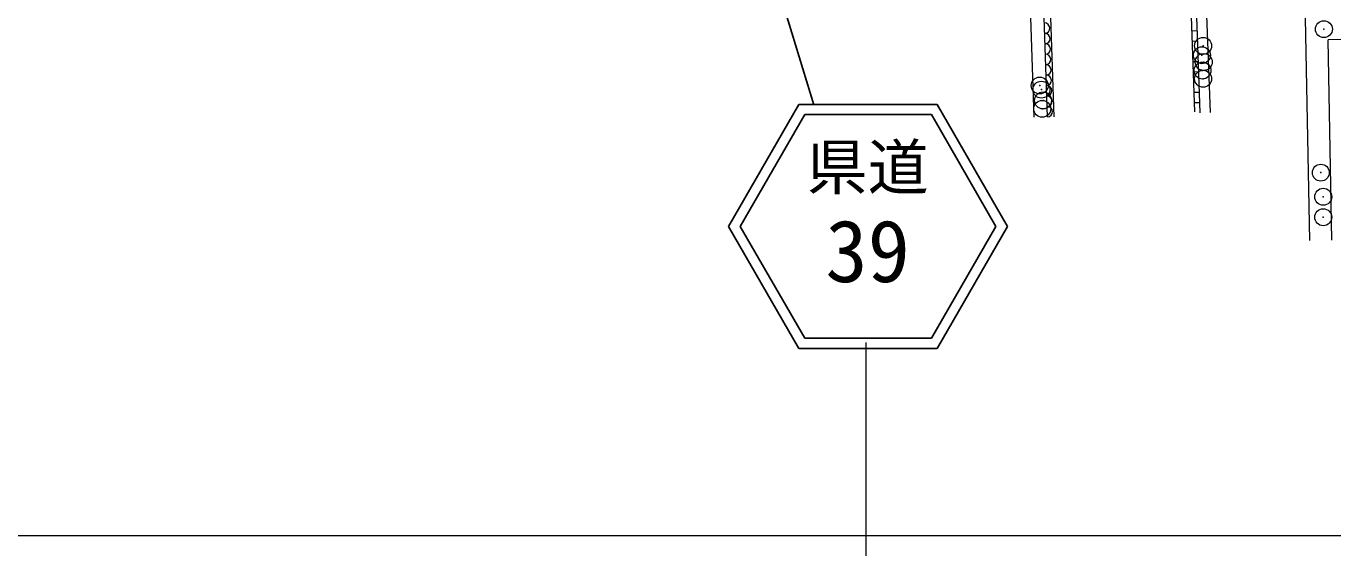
# Model space of a CAD drawing. Units: millimetres, scale not verified. Extents: x 40000 to 680000, y 20000 to 380000.
# Drawn here: x 107240 to 145780, y 230477 to 246103 of the extents above; entities that cross this region are included whole.
import ezdxf
from ezdxf.enums import TextEntityAlignment as Align

# ---------------------------------------------------------------- set-up
doc = ezdxf.new("R2010")
doc.units = ezdxf.units.MM
doc.header["$LTSCALE"] = 1000
doc.header["$PDMODE"] = 32
doc.header["$PDSIZE"] = 500
for name, color, linetype, lineweight in [('M-BGD', 7, 'Continuous', 13), ('M-STR-HTXT', 7, 'Continuous', 13), ('M-STR-STRC', 7, 'Continuous', 25)]:
    doc.layers.add(name, color=color, linetype=linetype, lineweight=lineweight)
doc.styles.add('ＭＳ ゴシック', font='')
doc.styles.get('ＭＳ ゴシック').set_extended_font_data('MS Gothic')

msp = doc.modelspace()

# ---------------------------------------------------------------- linework, layer by layer
at = {"layer": 'M-BGD'}
for p, q in [((136966, 243413), (136628, 253690)), ((137366, 243426), (137042, 253280)), ((137556, 243432), (137232, 253276)), ((141504, 249273), (141703, 243578)), ((141656, 249285), (141857, 243543)), ((141955, 249296), (142157, 243554)), ((145100, 239775), (144976, 246334)), ((141772, 245961), (141620, 245956)), ((141783, 245659), (141631, 245653)), ((148992, 245760), (145638, 245697)), ((145750, 239787), (145638, 245697)), ((141804, 245054), (141652, 245049)), ((141814, 244752), (141662, 244747)), ((141836, 244148), (141684, 244142)), ((141846, 243845), (141694, 243840))]:
    msp.add_line(p, q, dxfattribs=at)
for centre in [(137276, 246043), (137286, 245735), (137296, 245428), (137306, 245120), (137316, 244812), (137326, 244504), (137337, 244196), (137347, 243888), (137357, 243580)]:
    msp.add_arc(centre, 154, 273.4098, 90.3627, dxfattribs=at)
for p in [(145516, 246013), (141952, 245518), (141918, 245245), (141971, 245044), (141936, 244791), (141952, 244552), (137134, 244352), (137183, 244229), (137232, 243910), (137208, 243664), (145425, 241781), (145498, 241069), (145498, 240467)]:
    msp.add_point(p, dxfattribs=at)
at = {"layer": 'M-STR-HTXT'}
msp.add_line((62799, 231075), (321227, 231075), dxfattribs=at)
at = {"layer": 'M-STR-STRC'}
for p, q in [((121176, 274332), (130473, 243777)), ((130033, 243792), (127957, 240194)), ((130033, 243792), (134112, 243792)), ((134112, 243792), (136187, 240194)), ((130206, 243492), (128303, 240194)), ((130206, 243492), (133939, 243492)), ((133939, 243492), (135841, 240194)), ((130033, 236595), (127957, 240194)), ((130206, 236895), (128303, 240194)), ((133939, 236895), (135841, 240194)), ((134112, 236595), (136187, 240194)), ((130206, 236895), (133939, 236895)), ((130033, 236595), (134112, 236595))]:
    msp.add_line(p, q, dxfattribs=at)
at = {"layer": 'M-STR-STRC', "lineweight": 13}
msp.add_line((132005, 236772), (132005, 230477), dxfattribs=at)

# ---------------------------------------------------------------- texts
at = {"layer": 'M-STR-STRC', "style": 'ＭＳ ゴシック'}
for s, height, p in [('県道', 1320, (132060, 240887)), ('39', 1833, (132060, 238003))]:
    msp.add_text(s, height=height, dxfattribs=at).set_placement(p, align=Align.BOTTOM_CENTER)

doc.saveas('drawing.dxf')
